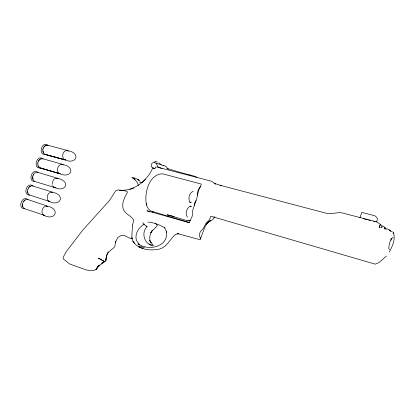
<?xml version="1.0" encoding="UTF-8"?>
<svg xmlns="http://www.w3.org/2000/svg" width="415" height="415" viewBox="0 0 415 415"><rect width="100%" height="100%" fill="white"/><g stroke="black" fill="none" stroke-linecap="round" stroke-linejoin="round"><path stroke-width="0.62" d="M22.524 204.139L22.815 207.028L24.412 208.621L44.597 215.406M32.718 176.795L32.998 179.27M37.796 163.173L38.076 166.088L39.612 167.831L59.07 173.454L60.191 173.454M42.859 149.587L43.134 152.513L44.649 154.302L64.195 159.619L65.861 159.656M132.567 225.075C132.535 230.486 130.875 236.011 132.847 241.172C137.78 249.119 148.632 250.904 157.197 249.425C166.316 248.767 169.522 239.559 175.509 234.408L178.44 233.816M146.692 203.319L146.537 205.135L148.264 208.802L150.609 210.95L189.463 222.611M146.728 203.314L146.537 205.135C143.948 194.038 148.669 173.937 162.69 173.844L201.036 183.99M161.456 164.968L163.8 165.751L163.204 165.777M106.748 255.075L105.773 260.584L106.748 255.075L108.279 251.972M381.458 227.493L381.8 225.879L381.069 224.904L376.939 221.916L340.269 212.439L330.366 213.72L326.875 213.409L219.976 185.24M52.285 183.705L52.949 180.883L54.209 179.098L55.698 178.32L57.301 178.393M22.477 204.284C22.789 201.773 24.967 198.728 27.805 199.527L46.973 205.954M27.95 189.105C27.229 191.097 27.369 193.924 29.491 194.988L48.778 201.234L49.925 201.176M33.05 175.431C32.329 177.449 32.458 180.266 34.559 181.391L54.894 187.611L56.004 187.341M37.765 163.277L38.133 161.798M42.838 149.67L43.207 148.191M154.733 162.737L155.163 161.16L157.295 162.032M132.489 225.101L133.827 220.344C131.347 215.447 125.065 214.379 123.234 209.046C121.393 202.904 124.713 197.333 127.519 192.119L126.819 191.351L123.514 190.433L118.161 189.946L115.769 190.713L109.436 200.533L82.44 230.512L66.301 251.583L63.054 257.487L63.552 259.142L69.684 263.997L86.465 269.999L91.554 270.694L94.49 270.149L96.047 269.408L99.662 264.843M201.27 184.395L198.484 190.765L196.793 198.562L193.208 208.662L192.519 211.339L192.472 215.043L191.995 216.718L189.183 222.419L187.066 222.736M376.675 222.051L377.38 218.612L376.82 217.481L374.973 215.816L361.771 212.407L359.919 217.823M384.186 228.945L384.596 227.752L384.332 228.592C386.381 229.106 388.507 228.582 390.1 230.564L390.505 231.435M379.087 227.882L380.363 224.25L379.46 227.275L380.337 227.576M152.575 212.439L153 211.282M390.935 240.186L391.262 238.267M214.415 216.609C213.72 221.159 208.112 220.739 206.245 224.365L207.889 222.518L210.426 220.573L206.629 223.711L204.554 227.799L200.601 238.49M381.821 227.607L382.671 225.838L385.499 227.799L386.017 229.381M27.95 189.136L28.635 187.762M43.186 148.274L44.794 145.841L46.968 145.011L66.499 150.22M38.123 161.86C38.777 159.931 40.8 157.897 42.973 158.8L62.406 164.309L63.267 165.004M33.044 175.483L33.729 174.098M196.041 200.523L194.485 203.283L194.692 205.57M389.317 251.998C392.424 246.225 395.952 238.791 393.218 232.307L392.502 231.803M96.109 269.33L98.843 265.616M97.655 267.063L96.047 269.408L98.547 265.984L97.655 267.063L104.341 261.725M23.458 201.628L25.268 200.014M28.557 187.943L29.569 186.683L31.799 185.718L52.129 192.036M33.646 174.295L34.658 173.034L36.868 172.116L57.275 178.154L58.147 178.829M38.725 160.683L39.539 159.754M43.788 147.102L45.541 145.618M145.364 179.316L142.423 182.112L141.017 182.719L141.946 182.631M386.422 256.154C382.755 258.804 379.741 263.094 375.144 264.137L210.784 216.21L209.336 220.272C204.828 222.409 204.823 228.162 201.01 230.865C199.236 232.945 198.946 236.275 200.595 238.511M200.715 186.553C198.256 188.571 197.167 192.083 197.628 195.195M144.342 224.043C138.802 227.41 134.325 233.993 136.551 240.648L139.476 244.736L138.039 243.75C148.16 251.454 169.123 246.852 166.379 231.316L166.731 232.167L164.382 227.321M104.232 261.595L101.665 263.281L105.721 261.232L106.323 256.553L107.988 252.559L114.234 247.376L114.737 246.541L115.827 241.105L115.183 242.718L117.767 237.525L121.299 235.362L123.966 235.264L129.672 238.205L132.722 238.672M29.387 186.989L30.357 186.366M193.167 191.216C189.484 192.705 188.197 197.582 189.328 201.145L190.195 202.266M129.729 189.453L134.029 187.985M189.416 175.031L190.75 175.306M119.541 190.324C134.195 191.222 147.055 181.044 152.798 167.951L155.023 168.506L155.547 167.1L156.829 166.98L211.681 181.267L215.442 184.016M122.332 190.682L123.514 190.433M40.883 167.852C32.495 169.766 36.53 153.457 43.093 158.992M40.494 159.168L41.484 158.976M45.894 154.39C37.547 156.165 41.619 139.881 48.109 145.525M52.16 192.275L50.537 192.244C47.434 193.338 46.418 197.317 47.751 200.118L48.778 201.234M62.432 164.542L60.844 164.428C57.695 165.45 56.829 169.491 58.074 172.272L59.07 173.454L40.665 168.065L60.019 173.771M67.552 150.728L65.98 150.572C62.354 151.729 61.617 157.109 64.195 159.619L45.692 154.562L65.134 159.962M178.528 233.635L177.023 233.458L199.454 239.548L200.191 239.637L200.736 239.216L200.813 237.894M151.989 244.985L150.339 244.767L148.933 243.87M24.552 208.761C17.036 208.486 22.109 194.822 27.971 199.584M139.513 182.169L142.412 182.59M147.937 222.041C154.069 222.648 159.811 224.873 165.113 228.006M29.615 195.175C22.161 194.806 27.193 181.153 33.024 186.019M34.663 181.62C27.276 181.163 32.266 167.52 38.066 172.49M393.078 237.655L392.6 237.562C389.685 240.363 388.974 244.86 388.824 248.735L389.519 249.659M156.227 163.334L161.565 164.698M132.551 177.454L135.041 178.087L138.921 180.115L140.078 181.288M363.607 218.772L367.291 219.722M368.52 220.038L370.362 220.51M373.433 221.304L375.274 221.776M144.477 247.724L138.968 246.007M174.274 216.568L167.089 214.747L187.061 220.656L188.841 220.479L190.293 220.811L187.824 220.157M46.024 145.317L46.527 145.452M137.806 179.809L138.921 180.115L138.382 179.944M63.962 159.438C76.313 165.777 81.807 152.523 67.225 150.64M188.97 222.565L146.957 210.747L149.841 211.847M190.086 206.037L191.31 206.39L190.412 206.198C186.662 207.708 184.628 214.073 187.461 217.175M38.932 167.069L39.43 167.219M58.837 173.273C71.214 179.716 76.604 166.488 62.11 164.449M53.701 187.139C65.695 193.53 71.733 180.769 56.98 178.294M221.818 185.811L214.296 183.373L215.276 184.063M48.55 201.036C60.253 207.858 66.499 194.355 51.834 192.171M43.383 214.975C55.257 221.932 61.171 208.434 46.677 206.089M138.475 246.738L143.097 248.518M391.812 231.648L389.078 229.977M153.177 245.919C144.472 244.451 140.763 232.986 146.988 226.689L143.46 223.867L142.859 222.528M157.394 166.545L161.985 168.651M131.067 237.696L132.079 238.179M131.877 177.672L134.061 178.875M196.918 177.262L194.313 176.168L178.99 172.08L166.98 168.376L168.345 169.237M133.174 178.45L135.041 179.462M154.593 168.832L151.921 167.24L151.164 165.943L151.47 164.091L152.471 162.882L154.53 162.462L156.128 163.469L157.565 165.772M164.236 165.585L166.379 166.949L167.769 168.687M146.262 226.025L147.226 226.642M158.8 162.893L160.678 164.366M67.52 150.495L68.371 151.221M47.746 206.867L46.999 206.193L45.36 206.203C42.288 207.334 41.194 211.287 42.569 214.099L43.611 215.178M155.158 223.109L157.399 225.246C155.781 228.292 152.284 229.728 150.733 232.815L152.445 230.242C149.986 233.853 148.471 238.817 151.029 242.775M52.918 186.179L53.929 187.326M132.847 241.172L134.704 243.377M133.832 178.211L137.147 182.439L138.454 185.572M153.254 245.415L149.566 240.42L150.982 242.78M38.071 165.673L38.642 166.612M43.689 153.068L42.838 150.91M22.514 205.425L22.825 206.571M27.613 191.746L27.919 192.902M52.046 184.654L52.249 185.505M393.29 232.727L393.42 233.536M191.097 202.468L189.868 202.115L191.097 202.468M103.989 261.196L98.397 258.151L103.989 261.196"/></g></svg>
